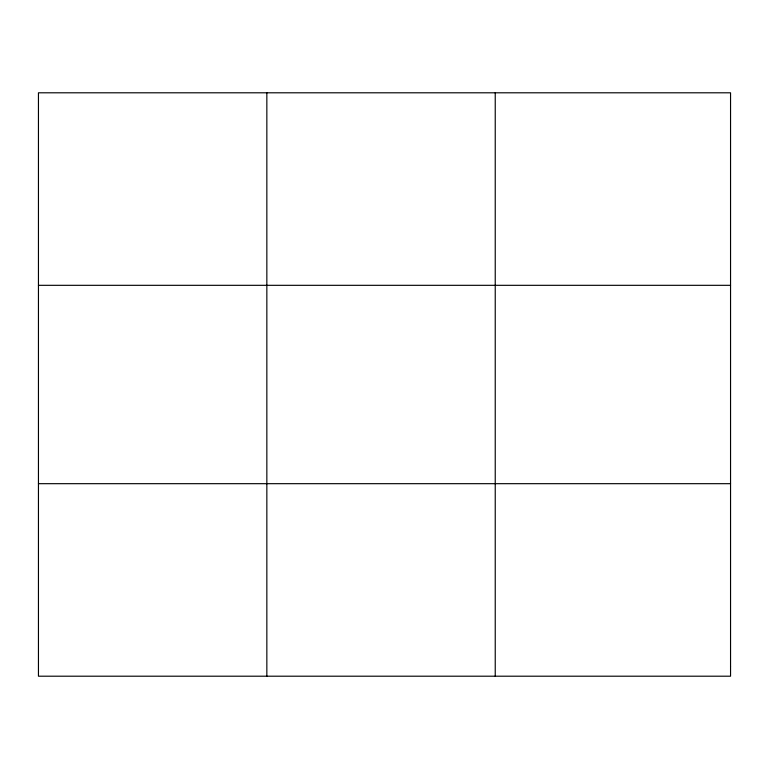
<?xml version="1.0" encoding="UTF-8"?>
<svg xmlns="http://www.w3.org/2000/svg" width="769" height="769" viewBox="0 0 769 769"><rect width="100%" height="100%" fill="white"/><g stroke="black" fill="none" stroke-linecap="round" stroke-linejoin="round"><path stroke-width="1.15" d="M266.843 92.799L266.843 676.201M495.236 92.799L495.236 676.201M38.45 285.318L730.55 285.318M38.45 483.682L730.55 483.682M730.55 666.579L730.55 676.201L38.45 676.201L38.45 92.799L730.55 92.799L730.55 666.579"/></g></svg>
